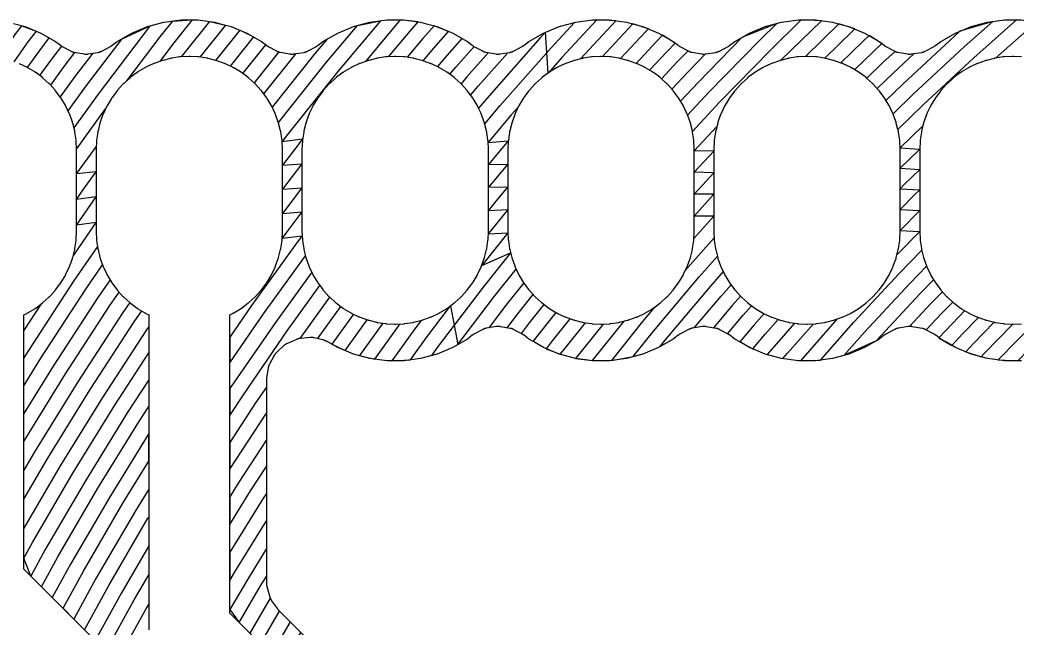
# Model space of a CAD drawing. Header units: metres. Extents: x 100 to 171, y -146 to -25.
# Drawn here: x 128.59 to 140.89, y -53.66 to -46.16 of the extents above; entities that cross this region are included whole.
import ezdxf

# ---------------------------------------------------------------- set-up
doc = ezdxf.new("R2010")
doc.units = ezdxf.units.M

msp = doc.modelspace()

# ---------------------------------------------------------------- linework, layer by layer
for points in [[(128.326, -46.626), (128.545, -46.322), (128.615, -46.23), (128.791, -46.297), (128.69, -46.43), (128.514, -46.674)], [(128.51, -46.202), (128.656, -46.241), (128.849, -46.321), (129.031, -46.426), (129.091, -46.472), (129.094, -46.475), (129.097, -46.477), (129.101, -46.479), (129.104, -46.481), (129.107, -46.483), (129.111, -46.485), (129.215, -46.541), (129.218, -46.543), (129.221, -46.545), (129.225, -46.546), (129.228, -46.548), (129.232, -46.549), (129.235, -46.551), (129.239, -46.552), (129.242, -46.553), (129.246, -46.554), (129.249, -46.555), (129.253, -46.556), (129.257, -46.557), (129.26, -46.557), (129.382, -46.578), (129.385, -46.579), (129.389, -46.58), (129.393, -46.58), (129.397, -46.58), (129.401, -46.58), (129.404, -46.581), (129.408, -46.581), (129.412, -46.581), (129.416, -46.58), (129.42, -46.58), (129.423, -46.58), (129.427, -46.579), (129.431, -46.579), (129.553, -46.559), (129.556, -46.559), (129.56, -46.558), (129.564, -46.557), (129.568, -46.556), (129.571, -46.555), (129.575, -46.554), (129.578, -46.553), (129.582, -46.551), (129.586, -46.55), (129.589, -46.549), (129.593, -46.547), (129.596, -46.545), (129.599, -46.544), (129.708, -46.486), (129.711, -46.484), (129.714, -46.482), (129.717, -46.48), (129.72, -46.479), (129.723, -46.477), (129.726, -46.474), (129.729, -46.472), (129.789, -46.426), (129.971, -46.321), (130.164, -46.241), (130.367, -46.187), (130.575, -46.159), (130.785, -46.159), (130.993, -46.187), (131.05, -46.202), (131.196, -46.241), (131.389, -46.321), (131.571, -46.426), (131.631, -46.472), (131.634, -46.475), (131.637, -46.477), (131.641, -46.479), (131.644, -46.481), (131.647, -46.483), (131.651, -46.485), (131.755, -46.541), (131.758, -46.543), (131.761, -46.545), (131.765, -46.546), (131.768, -46.548), (131.772, -46.549), (131.775, -46.551), (131.779, -46.552), (131.782, -46.553), (131.786, -46.554), (131.789, -46.555), (131.793, -46.556), (131.797, -46.557), (131.8, -46.557), (131.922, -46.578), (131.925, -46.579), (131.929, -46.58), (131.933, -46.58), (131.937, -46.58), (131.941, -46.58), (131.944, -46.581), (131.948, -46.581), (131.952, -46.581), (131.956, -46.58), (131.96, -46.58), (131.963, -46.58), (131.967, -46.579), (131.971, -46.579), (132.093, -46.559), (132.096, -46.559), (132.1, -46.558), (132.104, -46.557), (132.108, -46.556), (132.111, -46.555), (132.115, -46.554), (132.118, -46.553), (132.122, -46.551), (132.126, -46.55), (132.129, -46.549), (132.133, -46.547), (132.136, -46.545), (132.139, -46.544), (132.248, -46.486), (132.251, -46.484), (132.254, -46.482), (132.257, -46.48), (132.26, -46.479), (132.263, -46.477), (132.266, -46.474), (132.269, -46.472), (132.329, -46.426), (132.511, -46.321), (132.704, -46.241), (132.907, -46.187), (133.115, -46.159), (133.325, -46.159), (133.533, -46.187), (133.59, -46.202), (133.736, -46.241), (133.929, -46.321), (134.111, -46.426), (134.171, -46.472), (134.174, -46.475), (134.177, -46.477), (134.181, -46.479), (134.184, -46.481), (134.187, -46.483), (134.191, -46.485), (134.295, -46.541), (134.298, -46.543), (134.301, -46.545), (134.305, -46.546), (134.308, -46.548), (134.312, -46.549), (134.315, -46.551), (134.319, -46.552), (134.322, -46.553), (134.326, -46.554), (134.329, -46.555), (134.333, -46.556), (134.337, -46.557), (134.34, -46.557), (134.462, -46.578), (134.465, -46.579), (134.469, -46.58), (134.473, -46.58), (134.477, -46.58), (134.481, -46.58), (134.484, -46.581), (134.488, -46.581), (134.492, -46.581), (134.496, -46.58), (134.5, -46.58), (134.503, -46.58), (134.507, -46.579), (134.511, -46.579), (134.633, -46.559), (134.636, -46.559), (134.64, -46.558), (134.644, -46.557), (134.648, -46.556), (134.651, -46.555), (134.655, -46.554), (134.658, -46.553), (134.662, -46.551), (134.666, -46.55), (134.669, -46.549), (134.673, -46.547), (134.676, -46.545), (134.679, -46.544), (134.788, -46.486), (134.791, -46.484), (134.794, -46.482), (134.797, -46.48), (134.8, -46.479), (134.803, -46.477), (134.806, -46.474), (134.809, -46.472), (134.869, -46.426), (135.051, -46.321), (135.244, -46.241), (135.447, -46.187), (135.655, -46.159), (135.865, -46.159), (136.073, -46.187), (136.13, -46.202), (136.276, -46.241), (136.469, -46.321), (136.651, -46.426), (136.711, -46.472), (136.714, -46.475), (136.717, -46.477), (136.721, -46.479), (136.724, -46.481), (136.727, -46.483), (136.731, -46.485), (136.835, -46.541), (136.838, -46.543), (136.841, -46.545), (136.845, -46.546), (136.848, -46.548), (136.852, -46.549), (136.855, -46.551), (136.859, -46.552), (136.862, -46.553), (136.866, -46.554), (136.869, -46.555), (136.873, -46.556), (136.877, -46.557), (136.88, -46.557), (137.002, -46.578), (137.005, -46.579), (137.009, -46.58), (137.013, -46.58), (137.017, -46.58), (137.021, -46.58), (137.024, -46.581), (137.028, -46.581), (137.032, -46.581), (137.036, -46.58), (137.04, -46.58), (137.043, -46.58), (137.047, -46.579), (137.051, -46.579), (137.173, -46.559), (137.176, -46.559), (137.18, -46.558), (137.184, -46.557), (137.188, -46.556), (137.191, -46.555), (137.195, -46.554), (137.198, -46.553), (137.202, -46.551), (137.206, -46.55), (137.209, -46.549), (137.213, -46.547), (137.216, -46.545), (137.219, -46.544), (137.328, -46.486), (137.331, -46.484), (137.334, -46.482), (137.337, -46.48), (137.34, -46.479), (137.343, -46.477), (137.346, -46.474), (137.349, -46.472), (137.409, -46.426), (137.591, -46.321), (137.784, -46.241), (137.987, -46.187), (138.195, -46.159), (138.405, -46.159), (138.613, -46.187), (138.67, -46.202), (138.816, -46.241), (139.009, -46.321), (139.191, -46.426), (139.251, -46.472), (139.254, -46.475), (139.257, -46.477), (139.261, -46.479), (139.264, -46.481), (139.267, -46.483), (139.271, -46.485), (139.375, -46.541), (139.378, -46.543), (139.381, -46.545), (139.385, -46.546), (139.388, -46.548), (139.392, -46.549), (139.395, -46.551), (139.399, -46.552), (139.402, -46.553), (139.406, -46.554), (139.409, -46.555), (139.413, -46.556), (139.417, -46.557), (139.42, -46.557), (139.542, -46.578), (139.545, -46.579), (139.549, -46.58), (139.553, -46.58), (139.557, -46.58), (139.561, -46.58), (139.564, -46.581), (139.568, -46.581), (139.572, -46.581), (139.576, -46.58), (139.58, -46.58), (139.583, -46.58), (139.587, -46.579), (139.591, -46.579), (139.713, -46.559), (139.716, -46.559), (139.72, -46.558), (139.724, -46.557), (139.728, -46.556), (139.731, -46.555), (139.735, -46.554), (139.738, -46.553), (139.742, -46.551), (139.746, -46.55), (139.749, -46.549), (139.753, -46.547), (139.756, -46.545), (139.759, -46.544), (139.868, -46.486), (139.871, -46.484), (139.874, -46.482), (139.877, -46.48), (139.88, -46.479), (139.883, -46.477), (139.886, -46.474), (139.889, -46.472), (139.949, -46.426), (140.131, -46.321), (140.324, -46.241), (140.527, -46.187), (140.735, -46.159), (140.945, -46.159)], [(129.185, -47.282), (129.413, -46.966), (129.85, -46.391), (130.197, -46.232), (130.19, -46.241), (129.557, -47.073), (129.256, -47.489)], [(129.909, -46.909), (130.332, -46.352), (130.476, -46.173), (130.717, -46.159), (130.474, -46.463), (130.316, -46.67)], [(130.585, -46.614), (130.616, -46.574), (130.932, -46.179), (131.127, -46.223), (130.811, -46.618)], [(131.78, -47.424), (132.374, -46.682), (132.756, -46.227), (133.04, -46.169), (132.513, -46.796), (131.893, -47.57), (131.825, -47.659), (132.078, -47.627), (132.035, -47.681), (131.83, -47.95), (132.07, -47.932), (131.83, -48.248), (132.07, -48.229), (131.83, -48.545), (132.07, -48.527), (131.871, -48.789), (131.826, -48.851), (132.073, -48.82), (132.015, -48.896), (131.447, -49.682), (131.18, -50.071), (131.18, -50.389), (131.594, -49.785), (132.113, -49.068)], [(133.136, -46.614), (133.424, -46.272), (133.503, -46.183), (133.283, -46.159), (132.853, -46.671)], [(133.565, -46.663), (133.696, -46.507), (133.879, -46.301), (133.7, -46.232), (133.56, -46.39), (133.366, -46.62)], [(135.507, -46.639), (135.943, -46.17), (135.707, -46.159), (135.275, -46.624), (135.107, -46.814), (135.074, -46.312), (135.009, -46.382), (134.378, -47.095), (134.249, -47.249)], [(134.324, -47.439), (134.514, -47.213), (135.142, -46.503), (135.432, -46.191)], [(136.001, -46.636), (136.308, -46.305), (136.343, -46.269), (136.153, -46.208), (135.779, -46.611)], [(136.827, -47.333), (137.09, -47.05), (137.721, -46.403), (137.927, -46.203), (137.497, -46.375), (136.96, -46.926), (136.741, -47.162)], [(137.977, -46.657), (138.477, -46.169), (138.229, -46.159), (137.849, -46.531), (137.221, -47.174), (136.887, -47.533)], [(138.519, -46.631), (138.864, -46.294), (138.889, -46.271), (138.694, -46.209), (138.282, -46.611)], [(139.361, -47.318), (139.609, -47.076), (140.239, -46.491), (140.593, -46.178), (140.184, -46.299), (140.118, -46.358), (139.485, -46.946), (139.274, -47.151)], [(140.624, -46.631), (141.118, -46.195), (141.13, -46.184), (140.886, -46.159), (140.36, -46.625), (139.733, -47.206), (139.422, -47.51)], [(131.009, -46.658), (131.306, -46.287), (131.471, -46.369), (131.184, -46.728)], [(136.359, -46.78), (136.569, -46.553), (136.675, -46.445), (136.517, -46.349), (136.439, -46.429), (136.192, -46.695)], [(138.888, -46.773), (139.113, -46.555), (139.224, -46.451), (139.065, -46.353), (138.989, -46.424), (138.717, -46.689)], [(128.683, -46.746), (128.835, -46.537), (128.953, -46.381)], [(129.103, -46.481), (128.979, -46.644), (128.834, -46.845)], [(131.341, -46.82), (131.624, -46.467)], [(132.376, -46.399), (132.234, -46.568), (131.702, -47.233)], [(134.043, -46.387), (133.833, -46.625), (133.74, -46.735)], [(133.895, -46.83), (133.969, -46.743), (134.195, -46.487)], [(128.97, -46.965), (129.124, -46.751), (129.27, -46.559)], [(129.488, -46.57), (129.268, -46.858), (129.087, -47.109)], [(141.206, -63.499), (131.18, -53.473), (131.18, -49.794), (131.215, -49.778), (131.219, -49.776), (131.222, -49.774), (131.225, -49.772), (131.228, -49.771), (131.313, -49.72), (131.316, -49.718), (131.319, -49.716), (131.322, -49.714), (131.325, -49.712), (131.404, -49.653), (131.407, -49.651), (131.41, -49.649), (131.412, -49.647), (131.415, -49.644), (131.488, -49.578), (131.49, -49.576), (131.493, -49.573), (131.496, -49.571), (131.498, -49.568), (131.564, -49.495), (131.567, -49.492), (131.569, -49.49), (131.571, -49.487), (131.573, -49.484), (131.632, -49.405), (131.634, -49.402), (131.636, -49.399), (131.638, -49.396), (131.64, -49.393), (131.691, -49.309), (131.692, -49.305), (131.694, -49.302), (131.696, -49.299), (131.697, -49.296), (131.739, -49.207), (131.741, -49.203), (131.742, -49.2), (131.744, -49.197), (131.745, -49.193), (131.778, -49.101), (131.779, -49.097), (131.78, -49.094), (131.781, -49.09), (131.782, -49.087), (131.806, -48.992), (131.807, -48.988), (131.808, -48.984), (131.809, -48.981), (131.809, -48.977), (131.824, -48.88), (131.824, -48.876), (131.824, -48.873), (131.825, -48.869), (131.825, -48.865), (131.83, -48.767), (131.83, -48.764), (131.83, -48.76), (131.83, -47.76), (131.83, -47.756), (131.83, -47.753), (131.825, -47.655), (131.825, -47.651), (131.824, -47.647), (131.824, -47.644), (131.824, -47.64), (131.809, -47.543), (131.809, -47.539), (131.808, -47.536), (131.807, -47.532), (131.806, -47.528), (131.782, -47.433), (131.781, -47.43), (131.78, -47.426), (131.779, -47.423), (131.778, -47.419), (131.745, -47.327), (131.744, -47.323), (131.742, -47.32), (131.741, -47.317), (131.739, -47.313), (131.697, -47.224), (131.696, -47.221), (131.694, -47.218), (131.692, -47.215), (131.691, -47.211), (131.64, -47.127), (131.638, -47.124), (131.636, -47.121), (131.634, -47.118), (131.632, -47.115), (131.573, -47.036), (131.571, -47.033), (131.569, -47.03), (131.567, -47.028), (131.564, -47.025), (131.498, -46.952), (131.496, -46.949), (131.493, -46.947), (131.49, -46.944), (131.488, -46.942), (131.415, -46.876), (131.412, -46.873), (131.41, -46.871), (131.407, -46.869), (131.404, -46.867), (131.325, -46.808), (131.322, -46.806), (131.319, -46.804), (131.316, -46.802), (131.313, -46.8), (131.228, -46.749), (131.225, -46.748), (131.222, -46.746), (131.219, -46.744), (131.215, -46.742), (131.127, -46.701), (131.123, -46.699), (131.12, -46.698), (131.117, -46.696), (131.113, -46.695), (131.021, -46.662), (131.017, -46.661), (131.014, -46.66), (131.01, -46.658), (131.007, -46.658), (130.911, -46.634), (130.908, -46.633), (130.904, -46.632), (130.901, -46.631), (130.897, -46.631), (130.8, -46.616), (130.796, -46.616), (130.793, -46.616), (130.789, -46.615), (130.785, -46.615), (130.687, -46.61), (130.684, -46.61), (130.68, -46.61), (130.676, -46.61), (130.673, -46.61), (130.575, -46.615), (130.571, -46.615), (130.567, -46.616), (130.564, -46.616), (130.56, -46.616), (130.463, -46.631), (130.459, -46.631), (130.456, -46.632), (130.452, -46.633), (130.448, -46.634), (130.353, -46.658), (130.35, -46.658), (130.346, -46.66), (130.343, -46.661), (130.339, -46.662), (130.247, -46.695), (130.243, -46.696), (130.24, -46.698), (130.236, -46.699), (130.233, -46.701), (130.144, -46.742), (130.141, -46.744), (130.138, -46.746), (130.135, -46.748), (130.131, -46.749), (130.047, -46.8), (130.044, -46.802), (130.041, -46.804), (130.038, -46.806), (130.035, -46.808), (129.956, -46.867), (129.953, -46.869), (129.95, -46.871), (129.948, -46.873), (129.945, -46.876), (129.872, -46.942), (129.869, -46.944), (129.867, -46.947), (129.864, -46.949), (129.862, -46.952), (129.796, -47.025), (129.793, -47.028), (129.791, -47.03), (129.789, -47.033), (129.786, -47.036), (129.728, -47.115), (129.726, -47.118), (129.724, -47.121), (129.722, -47.124), (129.72, -47.127), (129.669, -47.211), (129.668, -47.215), (129.666, -47.218), (129.664, -47.221), (129.662, -47.224), (129.62, -47.313), (129.619, -47.317), (129.617, -47.32), (129.616, -47.323), (129.615, -47.327), (129.582, -47.419), (129.581, -47.423), (129.579, -47.426), (129.578, -47.43), (129.578, -47.433), (129.554, -47.528), (129.553, -47.532), (129.552, -47.536), (129.551, -47.539), (129.551, -47.543), (129.536, -47.64), (129.536, -47.644), (129.535, -47.647), (129.535, -47.651), (129.535, -47.655), (129.53, -47.753), (129.53, -47.756), (129.53, -47.76), (129.53, -48.76), (129.53, -48.764), (129.53, -48.767), (129.535, -48.865), (129.535, -48.869), (129.535, -48.873), (129.536, -48.876), (129.536, -48.88), (129.551, -48.977), (129.551, -48.981), (129.552, -48.984), (129.553, -48.988), (129.554, -48.992), (129.578, -49.087), (129.578, -49.09), (129.579, -49.094), (129.581, -49.097), (129.582, -49.101), (129.615, -49.193), (129.616, -49.197), (129.617, -49.2), (129.619, -49.203), (129.62, -49.207), (129.662, -49.296), (129.664, -49.299), (129.666, -49.302), (129.668, -49.305), (129.669, -49.309), (129.72, -49.393), (129.722, -49.396), (129.724, -49.399), (129.726, -49.402), (129.728, -49.405), (129.786, -49.484), (129.789, -49.487), (129.791, -49.49), (129.793, -49.492), (129.796, -49.495), (129.862, -49.568), (129.864, -49.571), (129.867, -49.573), (129.869, -49.576), (129.872, -49.578), (129.945, -49.644), (129.948, -49.647), (129.95, -49.649), (129.953, -49.651), (129.956, -49.653), (130.035, -49.712), (130.038, -49.714), (130.041, -49.716), (130.044, -49.718), (130.047, -49.72), (130.131, -49.771), (130.135, -49.772), (130.138, -49.774), (130.141, -49.776), (130.144, -49.778), (130.18, -49.794)], [(131.785, -46.554), (131.48, -46.934)], [(131.6, -47.072), (131.998, -46.574)], [(133.213, -49.91), (133.216, -49.91), (133.22, -49.91), (133.224, -49.91), (133.227, -49.91), (133.325, -49.905), (133.329, -49.905), (133.333, -49.904), (133.336, -49.904), (133.34, -49.904), (133.437, -49.889), (133.441, -49.889), (133.444, -49.888), (133.448, -49.887), (133.451, -49.886), (133.547, -49.862), (133.55, -49.862), (133.554, -49.86), (133.557, -49.859), (133.561, -49.858), (133.653, -49.825), (133.657, -49.824), (133.66, -49.822), (133.663, -49.821), (133.667, -49.819), (133.755, -49.778), (133.759, -49.776), (133.762, -49.774), (133.765, -49.772), (133.768, -49.771), (133.853, -49.72), (133.856, -49.718), (133.859, -49.716), (133.862, -49.714), (133.865, -49.712), (133.944, -49.653), (133.947, -49.651), (133.95, -49.649), (133.952, -49.647), (133.955, -49.644), (134.028, -49.578), (134.03, -49.576), (134.033, -49.573), (134.036, -49.571), (134.038, -49.568), (134.104, -49.495), (134.107, -49.492), (134.109, -49.49), (134.111, -49.487), (134.113, -49.484), (134.172, -49.405), (134.174, -49.402), (134.176, -49.399), (134.178, -49.396), (134.18, -49.393), (134.231, -49.309), (134.232, -49.305), (134.234, -49.302), (134.236, -49.299), (134.237, -49.296), (134.279, -49.207), (134.281, -49.203), (134.282, -49.2), (134.284, -49.197), (134.285, -49.193), (134.318, -49.101), (134.319, -49.097), (134.32, -49.094), (134.321, -49.09), (134.322, -49.087), (134.346, -48.992), (134.347, -48.988), (134.348, -48.984), (134.349, -48.981), (134.349, -48.977), (134.364, -48.88), (134.364, -48.876), (134.364, -48.873), (134.365, -48.869), (134.365, -48.865), (134.37, -48.767), (134.37, -48.764), (134.37, -48.76), (134.37, -47.76), (134.37, -47.756), (134.37, -47.753), (134.365, -47.655), (134.365, -47.651), (134.364, -47.647), (134.364, -47.644), (134.364, -47.64), (134.349, -47.543), (134.349, -47.539), (134.348, -47.536), (134.347, -47.532), (134.346, -47.528), (134.322, -47.433), (134.321, -47.43), (134.32, -47.426), (134.319, -47.423), (134.318, -47.419), (134.285, -47.327), (134.284, -47.323), (134.282, -47.32), (134.281, -47.317), (134.279, -47.313), (134.237, -47.224), (134.236, -47.221), (134.234, -47.218), (134.232, -47.215), (134.231, -47.211), (134.18, -47.127), (134.178, -47.124), (134.176, -47.121), (134.174, -47.118), (134.172, -47.115), (134.113, -47.036), (134.111, -47.033), (134.109, -47.03), (134.107, -47.028), (134.104, -47.025), (134.038, -46.952), (134.036, -46.949), (134.033, -46.947), (134.03, -46.944), (134.028, -46.942), (133.955, -46.876), (133.952, -46.873), (133.95, -46.871), (133.947, -46.869), (133.944, -46.867), (133.865, -46.808), (133.862, -46.806), (133.859, -46.804), (133.856, -46.802), (133.853, -46.8), (133.768, -46.749), (133.765, -46.748), (133.762, -46.746), (133.759, -46.744), (133.755, -46.742), (133.667, -46.701), (133.663, -46.699), (133.66, -46.698), (133.657, -46.696), (133.653, -46.695), (133.561, -46.662), (133.557, -46.661), (133.554, -46.66), (133.55, -46.658), (133.547, -46.658), (133.451, -46.634), (133.448, -46.633), (133.444, -46.632), (133.441, -46.631), (133.437, -46.631), (133.34, -46.616), (133.336, -46.616), (133.333, -46.616), (133.329, -46.615), (133.325, -46.615), (133.227, -46.61), (133.224, -46.61), (133.22, -46.61), (133.216, -46.61), (133.213, -46.61), (133.115, -46.615), (133.111, -46.615), (133.107, -46.616), (133.104, -46.616), (133.1, -46.616), (133.003, -46.631), (132.999, -46.631), (132.996, -46.632), (132.992, -46.633), (132.988, -46.634), (132.893, -46.658), (132.89, -46.658), (132.886, -46.66), (132.883, -46.661), (132.879, -46.662), (132.787, -46.695), (132.783, -46.696), (132.78, -46.698), (132.776, -46.699), (132.773, -46.701), (132.684, -46.742), (132.681, -46.744), (132.678, -46.746), (132.675, -46.748), (132.671, -46.749), (132.587, -46.8), (132.584, -46.802), (132.581, -46.804), (132.578, -46.806), (132.575, -46.808), (132.496, -46.867), (132.493, -46.869), (132.49, -46.871), (132.488, -46.873), (132.485, -46.876), (132.412, -46.942), (132.409, -46.944), (132.407, -46.947), (132.404, -46.949), (132.402, -46.952), (132.336, -47.025), (132.333, -47.028), (132.331, -47.03), (132.329, -47.033), (132.326, -47.036), (132.268, -47.115), (132.266, -47.118), (132.264, -47.121), (132.262, -47.124), (132.26, -47.127), (132.209, -47.211), (132.208, -47.215), (132.206, -47.218), (132.204, -47.221), (132.202, -47.224), (132.16, -47.313), (132.159, -47.317), (132.157, -47.32), (132.156, -47.323), (132.155, -47.327), (132.122, -47.419), (132.121, -47.423), (132.119, -47.426), (132.118, -47.43), (132.118, -47.433), (132.094, -47.528), (132.093, -47.532), (132.092, -47.536), (132.091, -47.539), (132.091, -47.543), (132.076, -47.64), (132.076, -47.644), (132.075, -47.647), (132.075, -47.651), (132.075, -47.655), (132.07, -47.753), (132.07, -47.756), (132.07, -47.76), (132.07, -48.76), (132.07, -48.764), (132.07, -48.767), (132.075, -48.865), (132.075, -48.869), (132.075, -48.873), (132.076, -48.876), (132.076, -48.88), (132.091, -48.977), (132.091, -48.981), (132.092, -48.984), (132.093, -48.988), (132.094, -48.992), (132.118, -49.087), (132.118, -49.09), (132.119, -49.094), (132.121, -49.097), (132.122, -49.101), (132.155, -49.193), (132.156, -49.197), (132.157, -49.2), (132.159, -49.203), (132.16, -49.207), (132.202, -49.296), (132.204, -49.299), (132.206, -49.302), (132.208, -49.305), (132.209, -49.309), (132.26, -49.393), (132.262, -49.396), (132.264, -49.399), (132.266, -49.402), (132.268, -49.405), (132.326, -49.484), (132.329, -49.487), (132.331, -49.49), (132.333, -49.492), (132.336, -49.495), (132.402, -49.568), (132.404, -49.571), (132.407, -49.573), (132.409, -49.576), (132.412, -49.578), (132.485, -49.644), (132.488, -49.647), (132.49, -49.649), (132.493, -49.651), (132.496, -49.653), (132.575, -49.712), (132.578, -49.714), (132.581, -49.716), (132.584, -49.718), (132.587, -49.72), (132.671, -49.771), (132.675, -49.772), (132.678, -49.774), (132.681, -49.776), (132.684, -49.778), (132.773, -49.819), (132.776, -49.821), (132.78, -49.822), (132.783, -49.824), (132.787, -49.825), (132.879, -49.858), (132.883, -49.859), (132.886, -49.86), (132.89, -49.862), (132.893, -49.862), (132.988, -49.886), (132.992, -49.887), (132.996, -49.888), (132.999, -49.889), (133.003, -49.889), (133.1, -49.904), (133.104, -49.904), (133.107, -49.904), (133.111, -49.905), (133.115, -49.905), (133.213, -49.91)], [(134.369, -46.562), (134.105, -46.86), (134.033, -46.946)], [(134.15, -47.086), (134.242, -46.978), (134.608, -46.563)], [(135.753, -49.91), (135.756, -49.91), (135.76, -49.91), (135.764, -49.91), (135.767, -49.91), (135.865, -49.905), (135.869, -49.905), (135.873, -49.904), (135.876, -49.904), (135.88, -49.904), (135.977, -49.889), (135.981, -49.889), (135.984, -49.888), (135.988, -49.887), (135.991, -49.886), (136.087, -49.862), (136.09, -49.862), (136.094, -49.86), (136.097, -49.859), (136.101, -49.858), (136.193, -49.825), (136.197, -49.824), (136.2, -49.822), (136.203, -49.821), (136.207, -49.819), (136.295, -49.778), (136.299, -49.776), (136.302, -49.774), (136.305, -49.772), (136.308, -49.771), (136.393, -49.72), (136.396, -49.718), (136.399, -49.716), (136.402, -49.714), (136.405, -49.712), (136.484, -49.653), (136.487, -49.651), (136.49, -49.649), (136.492, -49.647), (136.495, -49.644), (136.568, -49.578), (136.57, -49.576), (136.573, -49.573), (136.576, -49.571), (136.578, -49.568), (136.644, -49.495), (136.647, -49.492), (136.649, -49.49), (136.651, -49.487), (136.653, -49.484), (136.712, -49.405), (136.714, -49.402), (136.716, -49.399), (136.718, -49.396), (136.72, -49.393), (136.771, -49.309), (136.772, -49.305), (136.774, -49.302), (136.776, -49.299), (136.777, -49.296), (136.819, -49.207), (136.821, -49.203), (136.822, -49.2), (136.824, -49.197), (136.825, -49.193), (136.858, -49.101), (136.859, -49.097), (136.86, -49.094), (136.861, -49.09), (136.862, -49.087), (136.886, -48.992), (136.887, -48.988), (136.888, -48.984), (136.889, -48.981), (136.889, -48.977), (136.904, -48.88), (136.904, -48.876), (136.904, -48.873), (136.905, -48.869), (136.905, -48.865), (136.91, -48.767), (136.91, -48.764), (136.91, -48.76), (136.91, -47.76), (136.91, -47.756), (136.91, -47.753), (136.905, -47.655), (136.905, -47.651), (136.904, -47.647), (136.904, -47.644), (136.904, -47.64), (136.889, -47.543), (136.889, -47.539), (136.888, -47.536), (136.887, -47.532), (136.886, -47.528), (136.862, -47.433), (136.861, -47.43), (136.86, -47.426), (136.859, -47.423), (136.858, -47.419), (136.825, -47.327), (136.824, -47.323), (136.822, -47.32), (136.821, -47.317), (136.819, -47.313), (136.777, -47.224), (136.776, -47.221), (136.774, -47.218), (136.772, -47.215), (136.771, -47.211), (136.72, -47.127), (136.718, -47.124), (136.716, -47.121), (136.714, -47.118), (136.712, -47.115), (136.653, -47.036), (136.651, -47.033), (136.649, -47.03), (136.647, -47.028), (136.644, -47.025), (136.578, -46.952), (136.576, -46.949), (136.573, -46.947), (136.57, -46.944), (136.568, -46.942), (136.495, -46.876), (136.492, -46.873), (136.49, -46.871), (136.487, -46.869), (136.484, -46.867), (136.405, -46.808), (136.402, -46.806), (136.399, -46.804), (136.396, -46.802), (136.393, -46.8), (136.308, -46.749), (136.305, -46.748), (136.302, -46.746), (136.299, -46.744), (136.295, -46.742), (136.207, -46.701), (136.203, -46.699), (136.2, -46.698), (136.197, -46.696), (136.193, -46.695), (136.101, -46.662), (136.097, -46.661), (136.094, -46.66), (136.09, -46.658), (136.087, -46.658), (135.991, -46.634), (135.988, -46.633), (135.984, -46.632), (135.981, -46.631), (135.977, -46.631), (135.88, -46.616), (135.876, -46.616), (135.873, -46.616), (135.869, -46.615), (135.865, -46.615), (135.767, -46.61), (135.764, -46.61), (135.76, -46.61), (135.756, -46.61), (135.753, -46.61), (135.655, -46.615), (135.651, -46.615), (135.647, -46.616), (135.644, -46.616), (135.64, -46.616), (135.543, -46.631), (135.539, -46.631), (135.536, -46.632), (135.532, -46.633), (135.528, -46.634), (135.433, -46.658), (135.43, -46.658), (135.426, -46.66), (135.423, -46.661), (135.419, -46.662), (135.327, -46.695), (135.323, -46.696), (135.32, -46.698), (135.316, -46.699), (135.313, -46.701), (135.224, -46.742), (135.221, -46.744), (135.218, -46.746), (135.215, -46.748), (135.211, -46.749), (135.127, -46.8), (135.124, -46.802), (135.121, -46.804), (135.118, -46.806), (135.115, -46.808), (135.036, -46.867), (135.033, -46.869), (135.03, -46.871), (135.028, -46.873), (135.025, -46.876), (134.952, -46.942), (134.949, -46.944), (134.947, -46.947), (134.944, -46.949), (134.942, -46.952), (134.876, -47.025), (134.873, -47.028), (134.871, -47.03), (134.869, -47.033), (134.866, -47.036), (134.808, -47.115), (134.806, -47.118), (134.804, -47.121), (134.802, -47.124), (134.8, -47.127), (134.749, -47.211), (134.748, -47.215), (134.746, -47.218), (134.744, -47.221), (134.742, -47.224), (134.7, -47.313), (134.699, -47.317), (134.697, -47.32), (134.696, -47.323), (134.695, -47.327), (134.662, -47.419), (134.661, -47.423), (134.659, -47.426), (134.658, -47.43), (134.658, -47.433), (134.634, -47.528), (134.633, -47.532), (134.632, -47.536), (134.631, -47.539), (134.631, -47.543), (134.616, -47.64), (134.616, -47.644), (134.615, -47.647), (134.615, -47.651), (134.615, -47.655), (134.61, -47.753), (134.61, -47.756), (134.61, -47.76), (134.61, -48.76), (134.61, -48.764), (134.61, -48.767), (134.615, -48.865), (134.615, -48.869), (134.615, -48.873), (134.616, -48.876), (134.616, -48.88), (134.631, -48.977), (134.631, -48.981), (134.632, -48.984), (134.633, -48.988), (134.634, -48.992), (134.658, -49.087), (134.658, -49.09), (134.659, -49.094), (134.661, -49.097), (134.662, -49.101), (134.695, -49.193), (134.696, -49.197), (134.697, -49.2), (134.699, -49.203), (134.7, -49.207), (134.742, -49.296), (134.744, -49.299), (134.746, -49.302), (134.748, -49.305), (134.749, -49.309), (134.8, -49.393), (134.802, -49.396), (134.804, -49.399), (134.806, -49.402), (134.808, -49.405), (134.866, -49.484), (134.869, -49.487), (134.871, -49.49), (134.873, -49.492), (134.876, -49.495), (134.942, -49.568), (134.944, -49.571), (134.947, -49.573), (134.949, -49.576), (134.952, -49.578), (135.025, -49.644), (135.028, -49.647), (135.03, -49.649), (135.033, -49.651), (135.036, -49.653), (135.115, -49.712), (135.118, -49.714), (135.121, -49.716), (135.124, -49.718), (135.127, -49.72), (135.211, -49.771), (135.215, -49.772), (135.218, -49.774), (135.221, -49.776), (135.224, -49.778), (135.313, -49.819), (135.316, -49.821), (135.32, -49.822), (135.323, -49.824), (135.327, -49.825), (135.419, -49.858), (135.423, -49.859), (135.426, -49.86), (135.43, -49.862), (135.433, -49.862), (135.528, -49.886), (135.532, -49.887), (135.536, -49.888), (135.539, -49.889), (135.543, -49.889), (135.64, -49.904), (135.644, -49.904), (135.647, -49.904), (135.651, -49.905), (135.655, -49.905), (135.753, -49.91)], [(136.833, -46.541), (136.699, -46.678), (136.506, -46.886)], [(136.633, -47.013), (136.83, -46.802), (137.047, -46.579)], [(138.293, -49.91), (138.296, -49.91), (138.3, -49.91), (138.304, -49.91), (138.307, -49.91), (138.405, -49.905), (138.409, -49.905), (138.413, -49.904), (138.416, -49.904), (138.42, -49.904), (138.517, -49.889), (138.521, -49.889), (138.524, -49.888), (138.528, -49.887), (138.531, -49.886), (138.627, -49.862), (138.63, -49.862), (138.634, -49.86), (138.637, -49.859), (138.641, -49.858), (138.733, -49.825), (138.737, -49.824), (138.74, -49.822), (138.743, -49.821), (138.747, -49.819), (138.835, -49.778), (138.839, -49.776), (138.842, -49.774), (138.845, -49.772), (138.848, -49.771), (138.933, -49.72), (138.936, -49.718), (138.939, -49.716), (138.942, -49.714), (138.945, -49.712), (139.024, -49.653), (139.027, -49.651), (139.03, -49.649), (139.032, -49.647), (139.035, -49.644), (139.108, -49.578), (139.11, -49.576), (139.113, -49.573), (139.116, -49.571), (139.118, -49.568), (139.184, -49.495), (139.187, -49.492), (139.189, -49.49), (139.191, -49.487), (139.193, -49.484), (139.252, -49.405), (139.254, -49.402), (139.256, -49.399), (139.258, -49.396), (139.26, -49.393), (139.311, -49.309), (139.312, -49.305), (139.314, -49.302), (139.316, -49.299), (139.317, -49.296), (139.359, -49.207), (139.361, -49.203), (139.362, -49.2), (139.364, -49.197), (139.365, -49.193), (139.398, -49.101), (139.399, -49.097), (139.4, -49.094), (139.401, -49.09), (139.402, -49.087), (139.426, -48.992), (139.427, -48.988), (139.428, -48.984), (139.429, -48.981), (139.429, -48.977), (139.444, -48.88), (139.444, -48.876), (139.444, -48.873), (139.445, -48.869), (139.445, -48.865), (139.45, -48.767), (139.45, -48.764), (139.45, -48.76), (139.45, -47.76), (139.45, -47.756), (139.45, -47.753), (139.445, -47.655), (139.445, -47.651), (139.444, -47.647), (139.444, -47.644), (139.444, -47.64), (139.429, -47.543), (139.429, -47.539), (139.428, -47.536), (139.427, -47.532), (139.426, -47.528), (139.402, -47.433), (139.401, -47.43), (139.4, -47.426), (139.399, -47.423), (139.398, -47.419), (139.365, -47.327), (139.364, -47.323), (139.362, -47.32), (139.361, -47.317), (139.359, -47.313), (139.317, -47.224), (139.316, -47.221), (139.314, -47.218), (139.312, -47.215), (139.311, -47.211), (139.26, -47.127), (139.258, -47.124), (139.256, -47.121), (139.254, -47.118), (139.252, -47.115), (139.193, -47.036), (139.191, -47.033), (139.189, -47.03), (139.187, -47.028), (139.184, -47.025), (139.118, -46.952), (139.116, -46.949), (139.113, -46.947), (139.11, -46.944), (139.108, -46.942), (139.035, -46.876), (139.032, -46.873), (139.03, -46.871), (139.027, -46.869), (139.024, -46.867), (138.945, -46.808), (138.942, -46.806), (138.939, -46.804), (138.936, -46.802), (138.933, -46.8), (138.848, -46.749), (138.845, -46.748), (138.842, -46.746), (138.839, -46.744), (138.835, -46.742), (138.747, -46.701), (138.743, -46.699), (138.74, -46.698), (138.737, -46.696), (138.733, -46.695), (138.641, -46.662), (138.637, -46.661), (138.634, -46.66), (138.63, -46.658), (138.627, -46.658), (138.531, -46.634), (138.528, -46.633), (138.524, -46.632), (138.521, -46.631), (138.517, -46.631), (138.42, -46.616), (138.416, -46.616), (138.413, -46.616), (138.409, -46.615), (138.405, -46.615), (138.307, -46.61), (138.304, -46.61), (138.3, -46.61), (138.296, -46.61), (138.293, -46.61), (138.195, -46.615), (138.191, -46.615), (138.187, -46.616), (138.184, -46.616), (138.18, -46.616), (138.083, -46.631), (138.079, -46.631), (138.076, -46.632), (138.072, -46.633), (138.068, -46.634), (137.973, -46.658), (137.97, -46.658), (137.966, -46.66), (137.963, -46.661), (137.959, -46.662), (137.867, -46.695), (137.863, -46.696), (137.86, -46.698), (137.856, -46.699), (137.853, -46.701), (137.764, -46.742), (137.761, -46.744), (137.758, -46.746), (137.755, -46.748), (137.751, -46.749), (137.667, -46.8), (137.664, -46.802), (137.661, -46.804), (137.658, -46.806), (137.655, -46.808), (137.576, -46.867), (137.573, -46.869), (137.57, -46.871), (137.568, -46.873), (137.565, -46.876), (137.492, -46.942), (137.489, -46.944), (137.487, -46.947), (137.484, -46.949), (137.482, -46.952), (137.416, -47.025), (137.413, -47.028), (137.411, -47.03), (137.409, -47.033), (137.406, -47.036), (137.348, -47.115), (137.346, -47.118), (137.344, -47.121), (137.342, -47.124), (137.34, -47.127), (137.289, -47.211), (137.288, -47.215), (137.286, -47.218), (137.284, -47.221), (137.282, -47.224), (137.24, -47.313), (137.239, -47.317), (137.237, -47.32), (137.236, -47.323), (137.235, -47.327), (137.202, -47.419), (137.201, -47.423), (137.199, -47.426), (137.198, -47.43), (137.198, -47.433), (137.174, -47.528), (137.173, -47.532), (137.172, -47.536), (137.171, -47.539), (137.171, -47.543), (137.156, -47.64), (137.156, -47.644), (137.155, -47.647), (137.155, -47.651), (137.155, -47.655), (137.15, -47.753), (137.15, -47.756), (137.15, -47.76), (137.15, -48.76), (137.15, -48.764), (137.15, -48.767), (137.155, -48.865), (137.155, -48.869), (137.155, -48.873), (137.156, -48.876), (137.156, -48.88), (137.171, -48.977), (137.171, -48.981), (137.172, -48.984), (137.173, -48.988), (137.174, -48.992), (137.198, -49.087), (137.198, -49.09), (137.199, -49.094), (137.201, -49.097), (137.202, -49.101), (137.235, -49.193), (137.236, -49.197), (137.237, -49.2), (137.239, -49.203), (137.24, -49.207), (137.282, -49.296), (137.284, -49.299), (137.286, -49.302), (137.288, -49.305), (137.289, -49.309), (137.34, -49.393), (137.342, -49.396), (137.344, -49.399), (137.346, -49.402), (137.348, -49.405), (137.406, -49.484), (137.409, -49.487), (137.411, -49.49), (137.413, -49.492), (137.416, -49.495), (137.482, -49.568), (137.484, -49.571), (137.487, -49.573), (137.489, -49.576), (137.492, -49.578), (137.565, -49.644), (137.568, -49.647), (137.57, -49.649), (137.573, -49.651), (137.576, -49.653), (137.655, -49.712), (137.658, -49.714), (137.661, -49.716), (137.664, -49.718), (137.667, -49.72), (137.751, -49.771), (137.755, -49.772), (137.758, -49.774), (137.761, -49.776), (137.764, -49.778), (137.853, -49.819), (137.856, -49.821), (137.86, -49.822), (137.863, -49.824), (137.867, -49.825), (137.959, -49.858), (137.963, -49.859), (137.966, -49.86), (137.97, -49.862), (137.973, -49.862), (138.068, -49.886), (138.072, -49.887), (138.076, -49.888), (138.079, -49.889), (138.083, -49.889), (138.18, -49.904), (138.184, -49.904), (138.187, -49.904), (138.191, -49.905), (138.195, -49.905), (138.293, -49.91)], [(139.386, -46.547), (139.237, -46.685), (139.038, -46.879)], [(139.166, -47.005), (139.361, -46.815), (139.621, -46.574)], [(140.945, -46.615), (140.847, -46.61), (140.844, -46.61), (140.84, -46.61), (140.836, -46.61), (140.833, -46.61), (140.735, -46.615), (140.731, -46.615), (140.727, -46.616), (140.724, -46.616), (140.72, -46.616), (140.623, -46.631), (140.619, -46.631), (140.616, -46.632), (140.612, -46.633), (140.608, -46.634), (140.513, -46.658), (140.51, -46.658), (140.506, -46.66), (140.503, -46.661), (140.499, -46.662), (140.407, -46.695), (140.403, -46.696), (140.4, -46.698), (140.396, -46.699), (140.393, -46.701), (140.304, -46.742), (140.301, -46.744), (140.298, -46.746), (140.295, -46.748), (140.291, -46.749), (140.207, -46.8), (140.204, -46.802), (140.201, -46.804), (140.198, -46.806), (140.195, -46.808), (140.116, -46.867), (140.113, -46.869), (140.11, -46.871), (140.108, -46.873), (140.105, -46.876), (140.032, -46.942), (140.029, -46.944), (140.027, -46.947), (140.024, -46.949), (140.022, -46.952), (139.956, -47.025), (139.953, -47.028), (139.951, -47.03), (139.949, -47.033), (139.946, -47.036), (139.888, -47.115), (139.886, -47.118), (139.884, -47.121), (139.882, -47.124), (139.88, -47.127), (139.829, -47.211), (139.828, -47.215), (139.826, -47.218), (139.824, -47.221), (139.822, -47.224), (139.78, -47.313), (139.779, -47.317), (139.777, -47.32), (139.776, -47.323), (139.775, -47.327), (139.742, -47.419), (139.741, -47.423), (139.739, -47.426), (139.738, -47.43), (139.738, -47.433), (139.714, -47.528), (139.713, -47.532), (139.712, -47.536), (139.711, -47.539), (139.711, -47.543), (139.696, -47.64), (139.696, -47.644), (139.695, -47.647), (139.695, -47.651), (139.695, -47.655), (139.69, -47.753), (139.69, -47.756), (139.69, -47.76), (139.69, -48.76), (139.69, -48.764), (139.69, -48.767), (139.695, -48.865), (139.695, -48.869), (139.695, -48.873), (139.696, -48.876), (139.696, -48.88), (139.711, -48.977), (139.711, -48.981), (139.712, -48.984), (139.713, -48.988), (139.714, -48.992), (139.738, -49.087), (139.738, -49.09), (139.739, -49.094), (139.741, -49.097), (139.742, -49.101), (139.775, -49.193), (139.776, -49.197), (139.777, -49.2), (139.779, -49.203), (139.78, -49.207), (139.822, -49.296), (139.824, -49.299), (139.826, -49.302), (139.828, -49.305), (139.829, -49.309), (139.88, -49.393), (139.882, -49.396), (139.884, -49.399), (139.886, -49.402), (139.888, -49.405), (139.946, -49.484), (139.949, -49.487), (139.951, -49.49), (139.953, -49.492), (139.956, -49.495), (140.022, -49.568), (140.024, -49.571), (140.027, -49.573), (140.029, -49.576), (140.032, -49.578), (140.105, -49.644), (140.108, -49.647), (140.11, -49.649), (140.113, -49.651), (140.116, -49.653), (140.195, -49.712), (140.198, -49.714), (140.201, -49.716), (140.204, -49.718), (140.207, -49.72), (140.291, -49.771), (140.295, -49.772), (140.298, -49.774), (140.301, -49.776), (140.304, -49.778), (140.393, -49.819), (140.396, -49.821), (140.4, -49.822), (140.403, -49.824), (140.407, -49.825), (140.499, -49.858), (140.503, -49.859), (140.506, -49.86), (140.51, -49.862), (140.513, -49.862), (140.608, -49.886), (140.612, -49.887), (140.616, -49.888), (140.619, -49.889), (140.623, -49.889), (140.72, -49.904), (140.724, -49.904), (140.727, -49.904), (140.731, -49.905), (140.735, -49.905), (140.833, -49.91)], [(140.707, -65), (128.64, -52.933), (128.64, -49.794), (128.675, -49.778), (128.679, -49.776), (128.682, -49.774), (128.685, -49.772), (128.688, -49.771), (128.773, -49.72), (128.776, -49.718), (128.779, -49.716), (128.782, -49.714), (128.785, -49.712), (128.864, -49.653), (128.867, -49.651), (128.87, -49.649), (128.872, -49.647), (128.875, -49.644), (128.948, -49.578), (128.95, -49.576), (128.953, -49.573), (128.956, -49.571), (128.958, -49.568), (129.024, -49.495), (129.027, -49.492), (129.029, -49.49), (129.031, -49.487), (129.033, -49.484), (129.092, -49.405), (129.094, -49.402), (129.096, -49.399), (129.098, -49.396), (129.1, -49.393), (129.151, -49.309), (129.152, -49.305), (129.154, -49.302), (129.156, -49.299), (129.157, -49.296), (129.199, -49.207), (129.201, -49.203), (129.202, -49.2), (129.204, -49.197), (129.205, -49.193), (129.238, -49.101), (129.239, -49.097), (129.24, -49.094), (129.241, -49.09), (129.242, -49.087), (129.266, -48.992), (129.267, -48.988), (129.268, -48.984), (129.269, -48.981), (129.269, -48.977), (129.284, -48.88), (129.284, -48.876), (129.284, -48.873), (129.285, -48.869), (129.285, -48.865), (129.29, -48.767), (129.29, -48.764), (129.29, -48.76), (129.29, -47.76), (129.29, -47.756), (129.29, -47.753), (129.285, -47.655), (129.285, -47.651), (129.284, -47.647), (129.284, -47.644), (129.284, -47.64), (129.269, -47.543), (129.269, -47.539), (129.268, -47.536), (129.267, -47.532), (129.266, -47.528), (129.242, -47.433), (129.241, -47.43), (129.24, -47.426), (129.239, -47.423), (129.238, -47.419), (129.205, -47.327), (129.204, -47.323), (129.202, -47.32), (129.201, -47.317), (129.199, -47.313), (129.157, -47.224), (129.156, -47.221), (129.154, -47.218), (129.152, -47.215), (129.151, -47.211), (129.1, -47.127), (129.098, -47.124), (129.096, -47.121), (129.094, -47.118), (129.092, -47.115), (129.033, -47.036), (129.031, -47.033), (129.029, -47.03), (129.027, -47.028), (129.024, -47.025), (128.958, -46.952), (128.956, -46.949), (128.953, -46.947), (128.95, -46.944), (128.948, -46.942), (128.875, -46.876), (128.872, -46.873), (128.87, -46.871), (128.867, -46.869), (128.864, -46.867), (128.785, -46.808), (128.782, -46.806), (128.779, -46.804), (128.776, -46.802), (128.773, -46.8), (128.688, -46.749), (128.685, -46.748), (128.682, -46.746), (128.679, -46.744), (128.675, -46.742), (128.587, -46.701)], [(134.74, -47.229), (134.65, -47.33), (134.366, -47.669), (134.615, -47.652), (134.37, -47.943), (134.61, -47.938), (134.37, -48.223), (134.61, -48.217), (134.461, -48.395), (134.37, -48.508), (134.61, -48.497), (134.6, -48.509), (134.368, -48.798), (134.611, -48.783), (134.287, -49.188), (134.643, -49.03), (134.305, -49.453), (133.75, -50.183), (133.667, -50.297)], [(129.29, -47.751), (129.648, -47.255)], [(136.905, -48.856), (137.15, -48.579), (136.91, -48.579), (137.142, -48.316), (137.15, -48.308), (136.91, -48.307), (137.009, -48.195), (137.15, -48.044), (136.91, -48.038), (137.15, -47.779), (136.91, -47.773), (137.187, -47.475)], [(139.731, -47.46), (139.449, -47.735), (139.69, -47.751), (139.45, -47.986), (139.69, -48.003), (139.503, -48.185), (139.45, -48.24), (139.69, -48.255), (139.631, -48.312), (139.45, -48.498), (139.69, -48.509), (139.45, -48.755), (139.69, -48.767), (139.411, -49.053)], [(129.246, -49.072), (129.53, -48.658), (129.29, -48.69), (129.53, -48.34), (129.29, -48.372), (129.387, -48.231), (129.53, -48.033), (129.29, -48.058), (129.532, -47.723)], [(129.547, -48.952), (129.252, -49.381), (128.697, -50.235), (128.64, -50.327), (128.64, -49.992), (128.858, -49.658)], [(137.154, -48.847), (136.831, -49.212), (136.799, -49.25)], [(136.419, -49.701), (136.269, -49.879), (135.887, -50.358), (136.154, -50.311), (136.409, -49.993), (136.968, -49.329), (137.194, -49.073)], [(138.672, -49.847), (138.218, -50.361), (138.465, -50.353), (138.876, -49.888), (139.437, -49.284), (139.715, -48.999)], [(141.126, -49.873), (140.66, -50.351), (140.901, -50.361), (141.285, -49.967), (141.843, -49.423), (142.264, -49.032)], [(129.702, -49.363), (129.552, -49.581), (129.001, -50.427), (128.64, -51.013), (128.64, -50.67), (128.849, -50.331), (129.402, -49.481), (129.61, -49.179)], [(139.775, -49.195), (139.567, -49.408), (139.01, -50.009), (138.757, -50.295), (139.159, -50.112), (139.698, -49.532), (139.862, -49.364)], [(132.19, -49.269), (131.742, -49.889), (131.198, -50.681), (131.18, -50.709), (131.18, -51.039), (131.348, -50.781), (131.889, -49.993), (132.291, -49.436)], [(133.54, -49.864), (133.461, -49.968), (133.177, -50.361), (133.407, -50.35), (133.606, -50.075), (133.904, -49.683), (133.991, -50.163), (134.447, -49.564), (134.712, -49.232)], [(137.267, -49.262), (137.104, -49.447), (136.548, -50.108), (136.48, -50.192)], [(134.806, -49.403), (134.589, -49.674), (134.375, -49.956)], [(136.91, -49.957), (137.24, -49.564), (137.363, -49.425)], [(129.945, -49.644), (129.851, -49.781), (129.305, -50.62), (128.78, -51.472), (128.64, -51.713), (128.64, -51.356), (129.153, -50.524), (129.701, -49.681), (129.815, -49.516)], [(134.601, -49.956), (134.731, -49.785), (134.922, -49.546)], [(137.479, -49.565), (137.376, -49.682), (137.145, -49.957)], [(139.97, -49.511), (139.828, -49.656), (139.565, -49.94)], [(132.411, -49.577), (132.043, -50.087)], [(132.262, -50.09), (132.549, -49.693)], [(135.055, -49.668), (134.873, -49.896), (134.774, -50.026)], [(137.319, -50.029), (137.513, -49.799), (137.616, -49.683)], [(139.771, -49.982), (139.958, -49.78), (140.098, -49.638)], [(130.18, -49.938), (130.15, -49.981), (129.609, -50.813), (129.089, -51.657), (128.64, -52.427), (128.64, -52.07), (128.935, -51.564), (129.457, -50.716), (130.001, -49.881), (130.093, -49.747)], [(130.18, -49.794), (130.18, -53.68)], [(132.704, -49.787), (132.437, -50.156), (132.601, -50.236), (132.875, -49.857)], [(134.924, -50.126), (135.015, -50.007), (135.206, -49.767)], [(137.77, -49.78), (137.649, -49.917), (137.47, -50.129), (137.633, -50.216), (137.785, -50.035), (137.946, -49.853)], [(140.246, -49.743), (140.089, -49.905), (139.928, -50.078), (140.086, -50.173), (140.219, -50.029), (140.415, -49.828)], [(140.945, -50.361), (140.735, -50.361), (140.527, -50.333), (140.324, -50.279), (140.131, -50.199), (140.012, -50.13), (139.949, -50.094), (139.889, -50.048), (139.886, -50.045), (139.883, -50.043), (139.879, -50.041), (139.876, -50.039), (139.872, -50.037), (139.869, -50.035), (139.765, -49.979), (139.762, -49.977), (139.759, -49.975), (139.755, -49.974), (139.752, -49.972), (139.748, -49.971), (139.745, -49.969), (139.741, -49.968), (139.738, -49.967), (139.734, -49.966), (139.73, -49.965), (139.727, -49.964), (139.723, -49.963), (139.72, -49.963), (139.598, -49.942), (139.594, -49.941), (139.591, -49.94), (139.587, -49.94), (139.583, -49.94), (139.579, -49.94), (139.575, -49.939), (139.572, -49.939), (139.568, -49.939), (139.564, -49.94), (139.56, -49.94), (139.556, -49.94), (139.553, -49.941), (139.549, -49.941), (139.427, -49.961), (139.424, -49.961), (139.42, -49.962), (139.416, -49.963), (139.412, -49.964), (139.409, -49.965), (139.405, -49.966), (139.401, -49.967), (139.398, -49.969), (139.394, -49.97), (139.391, -49.971), (139.387, -49.973), (139.384, -49.975), (139.38, -49.976), (139.272, -50.034), (139.269, -50.036), (139.266, -50.038), (139.263, -50.04), (139.26, -50.041), (139.257, -50.043), (139.254, -50.046), (139.251, -50.048), (139.191, -50.094), (139.009, -50.199), (138.816, -50.279), (138.613, -50.333), (138.405, -50.361), (138.195, -50.361), (137.987, -50.333), (137.784, -50.279), (137.591, -50.199), (137.472, -50.13), (137.409, -50.094), (137.349, -50.048), (137.346, -50.045), (137.343, -50.043), (137.339, -50.041), (137.336, -50.039), (137.332, -50.037), (137.329, -50.035), (137.225, -49.979), (137.222, -49.977), (137.219, -49.975), (137.215, -49.974), (137.212, -49.972), (137.208, -49.971), (137.205, -49.969), (137.201, -49.968), (137.198, -49.967), (137.194, -49.966), (137.19, -49.965), (137.187, -49.964), (137.183, -49.963), (137.18, -49.963), (137.058, -49.942), (137.054, -49.941), (137.051, -49.94), (137.047, -49.94), (137.043, -49.94), (137.039, -49.94), (137.035, -49.939), (137.032, -49.939), (137.028, -49.939), (137.024, -49.94), (137.02, -49.94), (137.016, -49.94), (137.013, -49.941), (137.009, -49.941), (136.887, -49.961), (136.884, -49.961), (136.88, -49.962), (136.876, -49.963), (136.872, -49.964), (136.869, -49.965), (136.865, -49.966), (136.861, -49.967), (136.858, -49.969), (136.854, -49.97), (136.851, -49.971), (136.847, -49.973), (136.844, -49.975), (136.84, -49.976), (136.732, -50.034), (136.729, -50.036), (136.726, -50.038), (136.723, -50.04), (136.72, -50.041), (136.717, -50.043), (136.714, -50.046), (136.711, -50.048), (136.651, -50.094), (136.469, -50.199), (136.276, -50.279), (136.073, -50.333), (135.865, -50.361), (135.655, -50.361), (135.447, -50.333), (135.244, -50.279), (135.051, -50.199), (134.932, -50.13), (134.869, -50.094), (134.809, -50.048), (134.806, -50.045), (134.803, -50.043), (134.799, -50.041), (134.796, -50.039), (134.792, -50.037), (134.789, -50.035), (134.685, -49.979), (134.682, -49.977), (134.679, -49.975), (134.675, -49.974), (134.672, -49.972), (134.668, -49.971), (134.665, -49.969), (134.661, -49.968), (134.658, -49.967), (134.654, -49.966), (134.65, -49.965), (134.647, -49.964), (134.643, -49.963), (134.64, -49.963), (134.518, -49.942), (134.514, -49.941), (134.511, -49.94), (134.507, -49.94), (134.503, -49.94), (134.499, -49.94), (134.495, -49.939), (134.492, -49.939), (134.488, -49.939), (134.484, -49.94), (134.48, -49.94), (134.476, -49.94), (134.473, -49.941), (134.469, -49.941), (134.347, -49.961), (134.344, -49.961), (134.34, -49.962), (134.336, -49.963), (134.332, -49.964), (134.329, -49.965), (134.325, -49.966), (134.321, -49.967), (134.318, -49.969), (134.314, -49.97), (134.311, -49.971), (134.307, -49.973), (134.304, -49.975), (134.3, -49.976), (134.192, -50.034), (134.189, -50.036), (134.186, -50.038), (134.183, -50.04), (134.18, -50.041), (134.177, -50.043), (134.174, -50.046), (134.171, -50.048), (134.111, -50.094), (133.929, -50.199), (133.736, -50.279), (133.533, -50.333), (133.325, -50.361), (133.115, -50.361), (132.907, -50.333), (132.704, -50.279), (132.511, -50.199), (132.416, -50.144), (132.413, -50.142), (132.409, -50.14), (132.372, -50.122), (132.369, -50.12), (132.366, -50.119), (132.362, -50.117), (132.359, -50.116), (132.356, -50.114), (132.352, -50.113), (132.349, -50.112), (132.345, -50.111), (132.342, -50.11), (132.222, -50.08), (132.218, -50.079), (132.215, -50.078), (132.211, -50.078), (132.207, -50.077), (132.203, -50.076), (132.2, -50.076), (132.196, -50.076), (132.192, -50.075), (132.188, -50.075), (132.184, -50.075), (132.181, -50.075), (132.177, -50.076), (132.173, -50.076), (132.05, -50.086), (132.047, -50.086), (132.043, -50.087), (132.039, -50.087), (132.035, -50.088), (132.031, -50.089), (132.028, -50.09), (132.024, -50.091), (132.02, -50.092), (132.017, -50.093), (132.013, -50.094), (132.009, -50.095), (132.006, -50.097), (132.002, -50.098), (131.89, -50.148), (131.886, -50.149), (131.883, -50.151), (131.879, -50.153), (131.876, -50.154), (131.873, -50.156), (131.87, -50.158), (131.866, -50.16), (131.863, -50.163), (131.86, -50.165), (131.857, -50.167), (131.854, -50.17), (131.851, -50.172), (131.848, -50.175), (131.758, -50.258), (131.755, -50.261), (131.752, -50.263), (131.75, -50.266), (131.747, -50.269), (131.745, -50.272), (131.742, -50.275), (131.74, -50.278), (131.738, -50.281), (131.735, -50.284), (131.733, -50.287), (131.731, -50.29), (131.729, -50.294), (131.727, -50.297), (131.669, -50.405), (131.667, -50.409), (131.665, -50.412), (131.664, -50.415), (131.662, -50.419), (131.661, -50.423), (131.66, -50.426), (131.658, -50.43), (131.657, -50.433), (131.656, -50.437), (131.655, -50.441), (131.654, -50.444), (131.653, -50.448), (131.653, -50.452), (131.633, -50.573), (131.632, -50.577), (131.632, -50.58), (131.631, -50.584), (131.631, -50.587), (131.631, -50.591), (131.631, -50.594), (131.631, -50.598), (131.631, -53.069), (131.631, -53.072), (131.631, -53.075), (131.631, -53.079), (131.634, -53.125), (131.634, -53.129), (131.634, -53.132), (131.635, -53.136), (131.635, -53.14), (131.636, -53.144), (131.637, -53.147), (131.638, -53.151), (131.639, -53.155), (131.64, -53.158), (131.675, -53.276), (131.676, -53.28), (131.677, -53.284), (131.678, -53.287), (131.68, -53.291), (131.681, -53.294), (131.683, -53.298), (131.685, -53.301), (131.686, -53.304), (131.688, -53.308), (131.69, -53.311), (131.692, -53.314), (131.694, -53.318), (131.696, -53.321), (131.768, -53.421), (131.77, -53.424), (131.772, -53.427), (131.774, -53.429), (131.777, -53.432), (131.779, -53.435), (131.782, -53.437), (131.784, -53.44), (141.239, -62.895)], [(133.067, -49.899), (132.778, -50.299), (132.969, -50.341), (133.283, -49.907)], [(135.376, -49.843), (135.157, -50.117), (135.084, -50.213), (135.257, -50.282), (135.299, -50.228), (135.567, -49.893)], [(135.785, -49.909), (135.445, -50.333), (135.654, -50.36), (136.044, -49.873)], [(138.146, -49.899), (137.922, -50.152), (137.809, -50.286), (138.003, -50.335), (138.058, -50.27), (138.379, -49.906)], [(140.609, -49.887), (140.35, -50.153), (140.258, -50.251), (140.448, -50.312), (140.48, -50.277), (140.838, -49.91)], [(140.833, -49.91), (140.836, -49.91), (140.84, -49.91), (140.844, -49.91), (140.847, -49.91), (140.945, -49.905)], [(130.18, -50.596), (129.914, -51.005), (129.398, -51.842), (128.903, -52.691), (128.724, -53.017), (128.64, -52.796), (128.746, -52.603), (129.244, -51.75), (129.762, -50.909), (130.18, -50.266)], [(131.631, -50.687), (131.497, -50.881), (131.18, -51.369), (131.18, -51.699), (131.631, -51.007)], [(130.18, -51.946), (130.016, -52.212), (129.529, -53.046), (129.254, -53.547), (129.122, -53.414), (129.373, -52.957), (129.861, -52.12), (130.18, -51.602), (130.18, -51.259), (129.707, -52.027), (129.216, -52.869), (128.989, -53.282), (128.856, -53.149), (129.06, -52.78), (129.552, -51.935), (130.066, -51.102), (130.18, -50.926)], [(131.631, -51.337), (131.282, -51.872), (131.18, -52.038), (131.18, -52.381), (131.434, -51.968), (131.631, -51.667), (131.631, -51.997), (131.586, -52.065), (131.18, -52.724), (131.18, -53.073), (131.251, -52.953), (131.631, -52.336)], [(130.18, -52.645), (129.843, -53.224), (129.519, -53.812), (129.387, -53.679), (129.686, -53.135), (130.17, -52.305), (130.18, -52.289)], [(131.631, -52.679), (131.405, -53.045), (131.18, -53.431), (131.296, -53.589), (131.559, -53.138), (131.631, -53.022)], [(130.18, -53.36), (130.156, -53.401), (129.784, -54.077), (129.652, -53.944), (129.999, -53.312), (130.18, -53.003)], [(131.679, -53.289), (131.428, -53.721), (131.56, -53.852), (131.794, -53.45), (131.926, -53.581), (131.691, -53.984), (131.823, -54.115), (132.057, -53.713)]]:
    msp.add_lwpolyline(points)

doc.saveas('drawing.dxf')
